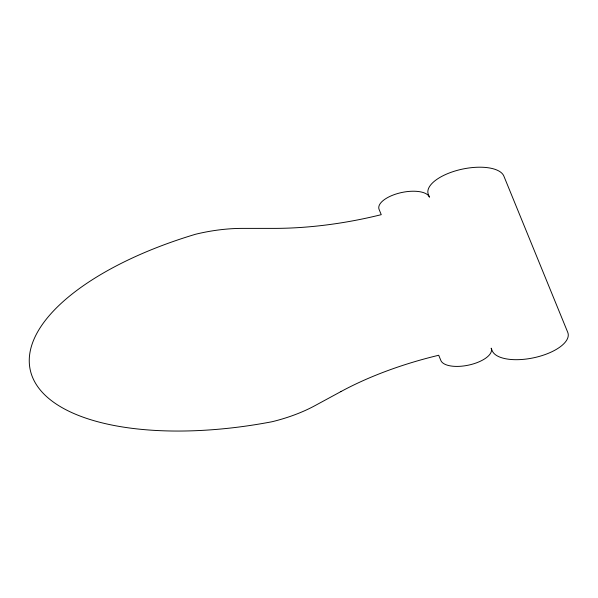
<?xml version="1.0" encoding="UTF-8"?>
<svg xmlns="http://www.w3.org/2000/svg" width="598" height="598" viewBox="0 0 598 598"><rect width="100%" height="100%" fill="white"/><g stroke="black" fill="none" stroke-linecap="round" stroke-linejoin="round"><path stroke-width="0.9" d="M340.897 391.593L314.795 405.743A90.896 38.848 -11.8 0 1 272.135 421.717A235.358 100.584 -11.8 0 1 32.494 377.166A235.358 100.584 -11.8 0 1 195.501 234.267A90.896 38.848 -11.8 0 1 242.295 228.391L274.176 228.384A203.761 87.076 -11.8 0 0 381.24 214.667L379.11 209.464A25.968 11.1 -11.8 0 1 400.017 192.9A25.968 11.1 -11.8 0 1 429.446 197.168L428.377 194.567A38.96 16.647 -11.8 0 1 459.742 169.72A38.96 16.647 -11.8 0 1 503.875 176.126L567.734 332.331A38.96 16.647 -11.8 0 1 536.369 357.178A38.96 16.647 -11.8 0 1 492.236 350.772L491.175 348.171A25.968 11.1 -11.8 0 1 470.267 364.735A25.968 11.1 -11.8 0 1 440.846 360.467L438.715 355.257A203.761 87.076 -11.8 0 0 340.897 391.593"/></g></svg>
